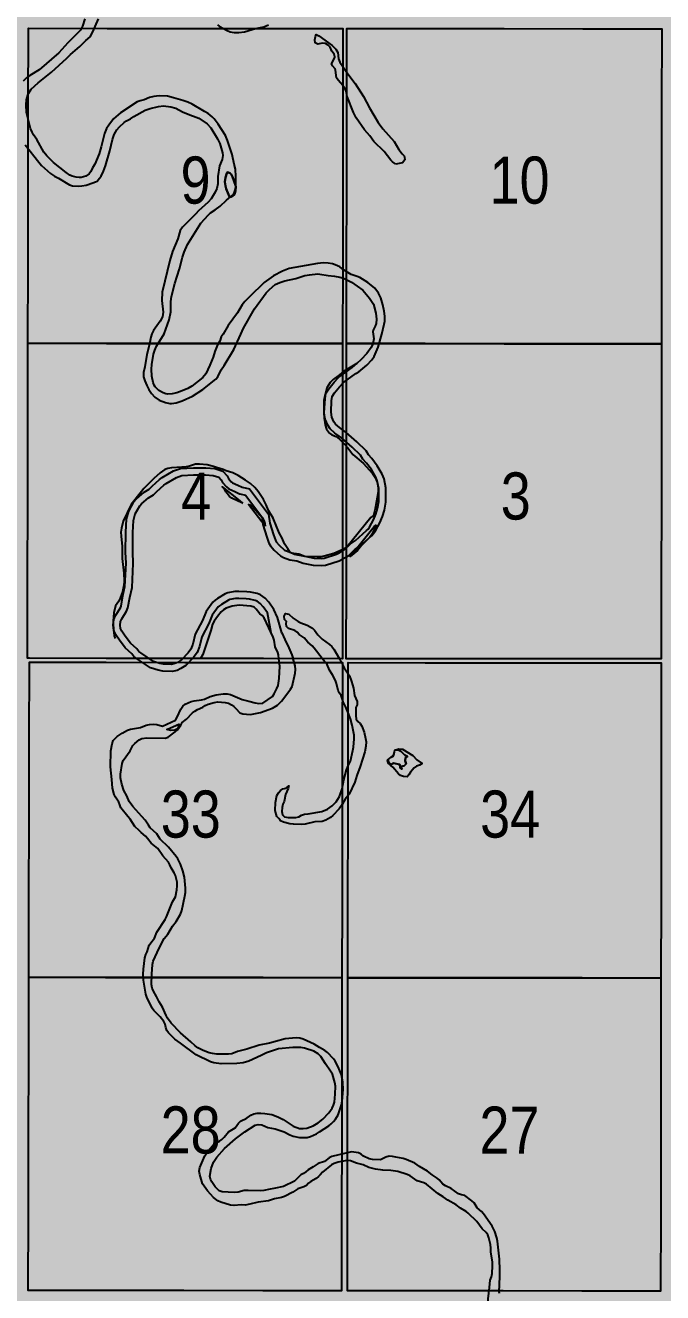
# Model space of a CAD drawing. Extents: x 403018 to 417191, y 6033193 to 6042673.
# Drawn here: x 414467.5 to 414575.9, y 6037482.5 to 6037697.9 of the extents above; entities that cross this region are included whole.
import ezdxf

# ---------------------------------------------------------------- set-up
doc = ezdxf.new("R2010")
doc.units = 0
doc.header["$LTSCALE"] = 5
doc.linetypes.add('DASHED2', pattern=[9.525, 6.35, -3.175])
for name, color, linetype in [('Quarters', 8, 'Continuous'), ('RoadSeg', 57, 'DASHED2'), ('T-WATER', 160, 'Continuous'), ('T-WATER-H', 133, 'Continuous')]:
    doc.layers.add(name, color=color, linetype=linetype)
doc.layers.add('ROUTE-MAP-BACKGROUND-H', color=7, linetype='Continuous', true_color=0xf0ebff)
doc.styles.add('120', font='ARIALN.TTF', dxfattribs={"height": 13})

msp = doc.modelspace()

# ---------------------------------------------------------------- hatches: boundary and pattern name
at = {"layer": 'ROUTE-MAP-BACKGROUND-H'}
h = msp.add_hatch(color=256, dxfattribs=at)
h.dxf.hatch_style = 1
h.paths.add_polyline_path([(412923.423, 6037807.465), (416092.9, 6037807.465), (416092.9, 6035965.758), (412923.423, 6035965.758)])
at = {"layer": 'T-WATER-H'}
h = msp.add_hatch(color=256, dxfattribs=at)
h.dxf.hatch_style = 1
h.paths.add_polyline_path([(414524.978, 6037505.718), (414524.6, 6037506.027), (414524.142, 6037506.278), (414522.915, 6037506.452), (414519.575, 6037505.657), (414519.126, 6037505.404), (414518.313, 6037504.832), (414517.289, 6037504.443), (414516.416, 6037503.927), (414515.548, 6037503.394), (414515.189, 6037503.053), (414514.761, 6037502.769), (414514.297, 6037502.518), (414513.228, 6037501.491), (414511.361, 6037500.573), (414509.722, 6037500.197), (414509.117, 6037500.131), (414508.043, 6037499.854), (414507.436, 6037499.809), (414505.335, 6037499.89), (414504.701, 6037499.865), (414503.634, 6037499.596), (414502.982, 6037499.547), (414500.933, 6037499.632), (414500.425, 6037499.823), (414499.743, 6037500.515), (414499.185, 6037501.328), (414498.964, 6037501.778), (414498.834, 6037502.34), (414499.039, 6037503.598), (414499.446, 6037504.701), (414500.014, 6037505.557), (414501.357, 6037507.02), (414503.205, 6037508.65), (414504.775, 6037509.868), (414506.549, 6037510.976), (414507.082, 6037511.123), (414507.685, 6037511.013), (414508.692, 6037510.6), (414509.92, 6037510.369), (414511.46, 6037509.864), (414512.456, 6037509.338), (414512.988, 6037509.136), (414514.102, 6037508.88), (414514.776, 6037508.858), (414515.396, 6037508.908), (414515.969, 6037509.049), (414516.957, 6037509.523), (414517.475, 6037509.861), (414519.085, 6037510.894), (414519.498, 6037511.218), (414519.884, 6037511.586), (414520.192, 6037511.99), (414520.647, 6037512.74), (414521.239, 6037514.459), (414521.366, 6037515.041), (414521.505, 6037517.018), (414521.435, 6037518.311), (414521.242, 6037519.511), (414520.65, 6037520.871), (414520.159, 6037521.858), (414519.876, 6037522.246), (414518.839, 6037523.35), (414518.42, 6037523.688), (414517.467, 6037524.159), (414516.599, 6037524.724), (414514.708, 6037525.604), (414514.158, 6037525.786), (414513.52, 6037525.805), (414511.669, 6037525.63), (414510.002, 6037525.226), (414508.957, 6037524.904), (414507.246, 6037524.586), (414505.145, 6037523.926), (414503.512, 6037523.518), (414502.569, 6037523.132), (414501.994, 6037523.041), (414499.947, 6037523.07), (414499.281, 6037523.138), (414498.737, 6037523.276), (414497.689, 6037523.664), (414496.782, 6037524.142), (414496.364, 6037524.454), (414495.626, 6037525.149), (414493.846, 6037526.656), (414492.243, 6037528.317), (414491.654, 6037529.143), (414491.386, 6037529.602), (414490.763, 6037531.035), (414490.211, 6037531.921), (414489.762, 6037532.872), (414489.225, 6037533.776), (414489.004, 6037534.282), (414488.918, 6037534.901), (414488.946, 6037536.665), (414489.064, 6037538.276), (414489.197, 6037538.85), (414489.9, 6037540.342), (414490.077, 6037540.86), (414491.087, 6037542.73), (414491.707, 6037543.462), (414492.507, 6037544.805), (414493.136, 6037545.604), (414493.858, 6037546.858), (414494.1, 6037547.492), (414494.586, 6037549.919), (414494.67, 6037550.551), (414494.691, 6037551.24), (414494.538, 6037553.114), (414494.268, 6037554.238), (414493.862, 6037555.362), (414493.405, 6037556.243), (414493.116, 6037556.637), (414491.799, 6037558.232), (414490.381, 6037559.616), (414489.847, 6037560.478), (414488.703, 6037561.549), (414488.374, 6037561.96), (414487.827, 6037562.845), (414487.254, 6037563.456), (414485.711, 6037565.157), (414485.101, 6037565.974), (414484.697, 6037566.963), (414484.234, 6037567.877), (414483.88, 6037568.929), (414483.639, 6037570.003), (414483.651, 6037570.666), (414483.902, 6037572.469), (414484.115, 6037572.984), (414485.267, 6037574.596), (414485.751, 6037575.514), (414486.081, 6037575.878), (414486.804, 6037576.501), (414487.246, 6037576.726), (414488.129, 6037576.813), (414491.239, 6037576.747), (414491.729, 6037576.918), (414492.932, 6037577.849), (414493.317, 6037578.171), (414493.876, 6037578.949), (414494.132, 6037579.401), (414494.888, 6037579.99), (414495.887, 6037581.052), (414496.281, 6037581.356), (414496.714, 6037581.624), (414497.639, 6037582.054), (414498.046, 6037582.335), (414498.528, 6037582.553), (414499.594, 6037582.828), (414500.185, 6037582.925), (414501.44, 6037582.81), (414502.031, 6037582.693), (414502.497, 6037582.437), (414502.891, 6037582.136), (414503.276, 6037581.803), (414503.933, 6037581.081), (414504.427, 6037580.891), (414505.053, 6037580.816), (414505.729, 6037580.796), (414507.434, 6037581.152), (414509.515, 6037581.861), (414510.35, 6037582.376), (414511.029, 6037583.066), (414512.286, 6037584.674), (414512.576, 6037585.085), (414512.817, 6037585.545), (414513.366, 6037587.823), (414513.423, 6037588.446), (414513.365, 6037589.066), (414513.018, 6037590.236), (414512.799, 6037590.906), (414512.298, 6037592.123), (414511.582, 6037593.548), (414511.09, 6037594.661), (414509.242, 6037594.663), (414509.603, 6037593.919), (414509.769, 6037593.419), (414509.959, 6037592.268), (414510.389, 6037591.324), (414510.493, 6037590.908), (414510.579, 6037590.238), (414510.729, 6037588.999), (414510.651, 6037586.918), (414510.464, 6037585.725), (414510.251, 6037585.214), (414509.75, 6037584.271), (414509.474, 6037583.866), (414507.829, 6037582.689), (414507.169, 6037582.663), (414506.545, 6037582.745), (414505.483, 6037583.068), (414504.343, 6037583.336), (414502.357, 6037584.165), (414501.772, 6037584.312), (414501.129, 6037584.3), (414499.917, 6037584.151), (414498.874, 6037583.849), (414497.955, 6037583.401), (414497.4, 6037583.255), (414496.173, 6037583.117), (414495.64, 6037582.972), (414494.656, 6037582.52), (414494.251, 6037582.205), (414493.878, 6037581.682), (414493.29, 6037580.345), (414492.984, 6037579.823), (414490.793, 6037578.813), (414489.822, 6037579.086), (414489.224, 6037579.139), (414488.598, 6037579.082), (414488.032, 6037578.986), (414487.046, 6037578.584), (414485.332, 6037578.298), (414484.84, 6037578.132), (414483.911, 6037577.618), (414483.088, 6037577.063), (414482.74, 6037576.724), (414482.418, 6037576.348), (414482.221, 6037575.818), (414481.997, 6037574.609), (414481.921, 6037571.867), (414482.172, 6037569.742), (414482.3, 6037568.269), (414482.539, 6037567.18), (414482.776, 6037566.716), (414483.328, 6037565.91), (414483.554, 6037565.44), (414483.71, 6037564.923), (414484.875, 6037563.457), (414485.256, 6037563.003), (414486.066, 6037561.748), (414486.792, 6037561.08), (414487.13, 6037560.701), (414487.895, 6037560.085), (414488.243, 6037559.724), (414488.836, 6037558.93), (414489.976, 6037557.994), (414490.849, 6037556.787), (414491.809, 6037555.667), (414492.053, 6037555.225), (414492.25, 6037554.714), (414492.796, 6037553.896), (414493.007, 6037553.417), (414493.255, 6037552.308), (414493.278, 6037551.673), (414493.228, 6037551.01), (414493.017, 6037549.815), (414492.487, 6037548.952), (414491.47, 6037546.378), (414491.225, 6037545.921), (414489.795, 6037543.799), (414489.407, 6037542.785), (414488.783, 6037541.997), (414488.521, 6037541.576), (414488.172, 6037540.448), (414487.941, 6037539.978), (414487.791, 6037539.427), (414487.544, 6037537.524), (414487.496, 6037536.666), (414487.573, 6037535.65), (414487.928, 6037533.225), (414488.092, 6037532.713), (414489.024, 6037530.868), (414489.317, 6037530.468), (414490.399, 6037529.384), (414491.004, 6037528.622), (414491.26, 6037528.165), (414491.342, 6037527.564), (414491.528, 6037527.078), (414491.832, 6037526.686), (414492.907, 6037525.6), (414493.845, 6037524.936), (414496.493, 6037522.938), (414498.965, 6037521.724), (414499.534, 6037521.575), (414500.784, 6037521.41), (414503.401, 6037521.455), (414504.494, 6037521.599), (414505.444, 6037521.848), (414507.584, 6037522.8), (414508.479, 6037523.265), (414510.533, 6037523.942), (414512.927, 6037524.2), (414514.327, 6037524.16), (414514.935, 6037524.092), (414516.505, 6037523.573), (414517.247, 6037523.119), (414517.695, 6037522.639), (414518.483, 6037521.381), (414519.37, 6037520.185), (414519.675, 6037519.628), (414520.084, 6037518.207), (414520.193, 6037517.611), (414520.17, 6037516.233), (414520.065, 6037514.912), (414519.881, 6037514.372), (414519.621, 6037513.882), (414519.076, 6037513.054), (414518.03, 6037511.989), (414517.259, 6037511.36), (414516.404, 6037510.842), (414515.354, 6037510.5), (414514.721, 6037510.429), (414514.065, 6037510.438), (414513.03, 6037510.808), (414511.327, 6037511.924), (414510.402, 6037512.385), (414509.38, 6037512.775), (414508.17, 6037512.976), (414507.535, 6037513.037), (414506.89, 6037513.03), (414506.321, 6037512.889), (414505.812, 6037512.665), (414504.976, 6037512.078), (414504.487, 6037511.886), (414504.055, 6037511.638), (414503.712, 6037511.307), (414503.131, 6037510.546), (414502.009, 6037509.869), (414501.267, 6037508.922), (414500.893, 6037508.56), (414500.495, 6037508.283), (414500.005, 6037508.055), (414499.588, 6037507.785), (414498.589, 6037506.661), (414498.012, 6037505.791), (414497.116, 6037503.787), (414497.024, 6037503.184), (414497.138, 6037502.608), (414497.581, 6037501.035), (414498.46, 6037499.825), (414499.455, 6037498.682), (414500.221, 6037498.095), (414500.708, 6037497.873), (414502.324, 6037497.379), (414502.959, 6037497.299), (414504.155, 6037497.414), (414504.825, 6037497.4), (414505.652, 6037497.551), (414507.053, 6037497.897), (414508.831, 6037498.117), (414509.828, 6037498.485), (414511.012, 6037498.704), (414511.529, 6037498.863), (414512.931, 6037499.606), (414513.777, 6037500.142), (414514.828, 6037500.516), (414515.272, 6037500.752), (414515.593, 6037501.108), (414515.998, 6037501.428), (414516.948, 6037501.894), (414517.329, 6037502.237), (414517.576, 6037502.539), (414518.013, 6037503.009), (414519.54, 6037504.218), (414519.974, 6037504.464), (414520.644, 6037504.717), (414522.122, 6037504.98), (414522.762, 6037504.913), (414523.795, 6037504.527), (414524.904, 6037504.224), (414525.87, 6037503.791), (414527.013, 6037503.485), (414528.27, 6037503.32), (414529.616, 6037503.268), (414530.827, 6037503.102), (414532.398, 6037502.616), (414532.883, 6037502.386), (414533.682, 6037501.784), (414534.124, 6037501.537), (414535.236, 6037501.195), (414535.69, 6037500.934), (414537.629, 6037499.35), (414538.526, 6037498.806), (414539.339, 6037498.211), (414540.711, 6037497.436), (414541.498, 6037496.852), (414542.415, 6037496.316), (414542.782, 6037496.001), (414544.241, 6037494.593), (414545.128, 6037493.383), (414545.863, 6037492.741), (414546.148, 6037492.335), (414546.3, 6037491.826), (414546.555, 6037490.693), (414546.632, 6037490.103), (414546.618, 6037489.435), (414546.91, 6037487.72), (414546.941, 6037487.077), (414546.833, 6037485.796), (414546.723, 6037485.179), (414546.54, 6037484.661), (414546.416, 6037483.401), (414546.165, 6037481.458), (414546.09, 6037479.451), (414545.961, 6037478.875), (414545.578, 6037477.797), (414545.362, 6037477.26), (414544.828, 6037476.345), (414544.236, 6037474.83), (414542.635, 6037472.222), (414544.143, 6037471.952), (414544.373, 6037472.241), (414545.164, 6037473.598), (414545.771, 6037474.461), (414546.787, 6037476.356), (414547.134, 6037477.48), (414547.258, 6037478.07), (414547.293, 6037479.407), (414547.416, 6037479.976), (414547.821, 6037481.667), (414548.124, 6037482.396), (414548.005, 6037482.934), (414548.13, 6037483.401), (414548.13, 6037484.306), (414548.177, 6037484.905), (414548.175, 6037486.92), (414548.125, 6037487.621), (414548.084, 6037488.192), (414547.747, 6037491.282), (414547.645, 6037491.852), (414547.33, 6037492.915), (414546.879, 6037493.826), (414545.397, 6037495.937), (414545.048, 6037496.323), (414544.33, 6037496.953), (414543.781, 6037497.791), (414543.403, 6037498.126), (414542.197, 6037499.012), (414541.627, 6037499.122), (414541.115, 6037499.317), (414539.865, 6037500.207), (414538.921, 6037500.662), (414538.492, 6037500.938), (414537.859, 6037501.673), (414537.501, 6037501.997), (414536.647, 6037502.553), (414535.831, 6037503.168), (414534.521, 6037503.941), (414533.683, 6037504.501), (414532.231, 6037505.169), (414531.721, 6037505.344), (414530.466, 6037505.539), (414529.919, 6037505.683), (414529.312, 6037505.689), (414528.765, 6037505.55), (414527.875, 6037505.117), (414526.521, 6037505.15), (414525.914, 6037505.257)])

# ---------------------------------------------------------------- linework, layer by layer
at = {"layer": 'Quarters'}
for points in [[(414481.274, 6037643.87), (414467.892, 6037643.882), (414467.912, 6037657.268), (414467.931, 6037670.654), (414467.951, 6037684.038), (414467.971, 6037697.421), (414481.345, 6037697.414), (414494.718, 6037697.406), (414508.092, 6037697.399), (414521.466, 6037697.392), (414521.455, 6037684.002), (414521.444, 6037670.612), (414521.433, 6037657.223), (414521.421, 6037643.835), (414508.039, 6037643.846), (414494.657, 6037643.858), (414481.274, 6037643.87)], [(414535.481, 6037643.822), (414522.091, 6037643.834), (414522.102, 6037657.223), (414522.113, 6037670.611), (414522.125, 6037684.001), (414522.136, 6037697.391), (414535.523, 6037697.381), (414548.91, 6037697.371), (414562.299, 6037697.36), (414575.689, 6037697.349), (414575.679, 6037683.958), (414575.669, 6037670.567), (414575.66, 6037657.177), (414575.652, 6037643.786), (414572.089, 6037643.789), (414562.261, 6037643.798), (414548.871, 6037643.81), (414535.481, 6037643.822)], [(414521.387, 6037603.663), (414521.376, 6037590.273), (414507.985, 6037590.293), (414494.595, 6037590.313), (414481.204, 6037590.333), (414468.148, 6037590.353), (414467.813, 6037590.354), (414467.833, 6037603.737), (414467.852, 6037617.12), (414467.872, 6037630.501), (414467.892, 6037643.882), (414481.274, 6037643.87), (414494.657, 6037643.858), (414508.039, 6037643.846), (414521.421, 6037643.835), (414521.41, 6037630.444), (414521.399, 6037617.053), (414521.387, 6037603.663)], [(414522.381, 6037590.272), (414522.046, 6037590.272), (414522.057, 6037603.662), (414522.068, 6037617.052), (414522.079, 6037630.443), (414522.091, 6037643.834), (414535.481, 6037643.822), (414548.871, 6037643.81), (414562.261, 6037643.798), (414572.089, 6037643.789), (414575.652, 6037643.786), (414575.643, 6037630.395), (414575.635, 6037617.004), (414575.627, 6037603.613), (414575.618, 6037590.221), (414562.223, 6037590.233), (414553.114, 6037590.242), (414548.828, 6037590.246), (414535.437, 6037590.259), (414522.381, 6037590.272)], [(414521.32, 6037549.434), (414521.302, 6037536.046), (414507.906, 6037536.066), (414494.51, 6037536.086), (414481.114, 6037536.106), (414468.053, 6037536.125), (414468.076, 6037549.514), (414468.099, 6037562.902), (414468.123, 6037576.293), (414468.147, 6037589.684), (414481.203, 6037589.664), (414494.594, 6037589.644), (414507.985, 6037589.624), (414521.376, 6037589.604), (414521.357, 6037576.213), (414521.338, 6037562.822), (414521.32, 6037549.434)], [(414535.369, 6037536.031), (414522.306, 6037536.045), (414522.324, 6037549.433), (414522.342, 6037562.821), (414522.361, 6037576.212), (414522.38, 6037589.603), (414535.436, 6037589.59), (414548.827, 6037589.576), (414562.223, 6037589.564), (414575.618, 6037589.552), (414575.604, 6037576.16), (414575.59, 6037562.769), (414575.576, 6037549.379), (414575.563, 6037535.99), (414562.165, 6037536.004), (414548.767, 6037536.017), (414535.369, 6037536.031)], [(414481.028, 6037482.887), (414467.962, 6037482.907), (414467.985, 6037495.96), (414468.008, 6037509.349), (414468.03, 6037522.737), (414468.053, 6037536.125), (414481.114, 6037536.106), (414494.51, 6037536.086), (414507.906, 6037536.066), (414521.302, 6037536.046), (414521.283, 6037522.658), (414521.265, 6037509.27), (414521.247, 6037495.881), (414521.243, 6037492.712), (414521.23, 6037482.828), (414507.829, 6037482.848), (414494.429, 6037482.868), (414481.028, 6037482.887)], [(414535.305, 6037482.812), (414522.234, 6037482.827), (414522.252, 6037495.88), (414522.27, 6037509.269), (414522.288, 6037522.657), (414522.306, 6037536.045), (414535.369, 6037536.031), (414548.767, 6037536.017), (414562.165, 6037536.004), (414575.563, 6037535.99), (414575.55, 6037522.601), (414575.536, 6037509.212), (414575.523, 6037495.823), (414575.51, 6037482.769), (414562.11, 6037482.783), (414548.704, 6037482.797), (414535.305, 6037482.812)]]:
    msp.add_lwpolyline(points, close=True, dxfattribs=at)
at = {"layer": 'T-WATER', "linetype": 'Continuous', "flags": 128}
for points in [[(414477.549, 6037699.057), (414477.178, 6037697.792), (414476.829, 6037697.133), (414476.346, 6037696.592), (414474.658, 6037694.974), (414473.128, 6037693.257), (414469.833, 6037690.357), (414468.226, 6037689.389), (414467.662, 6037689.016), (414467.468, 6037688.824), (414467.079, 6037688.441)], [(414511.09, 6037594.661), (414510.333, 6037597.257), (414509.718, 6037598.639), (414508.874, 6037599.853), (414508.224, 6037600.568), (414507.436, 6037601.142), (414506.912, 6037601.338), (414505.75, 6037601.59), (414505.113, 6037601.662), (414503.748, 6037601.71), (414503.07, 6037601.687), (414501.897, 6037601.48), (414501.43, 6037601.282), (414500.162, 6037600.493), (414499.744, 6037600.23), (414499.366, 6037599.883), (414498.194, 6037598.284), (414497.571, 6037596.745), (414496.358, 6037594.434), (414495.94, 6037592.718), (414495.597, 6037591.911), (414495.14, 6037591.243), (414494.015, 6037590.064), (414493.331, 6037589.644), (414492.865, 6037589.427), (414492.326, 6037589.299), (414490.961, 6037589.349), (414490.351, 6037589.464), (414489.268, 6037589.8), (414487.075, 6037591.263), (414486.772, 6037591.513), (414486.402, 6037591.934), (414485.319, 6037592.936), (414484.433, 6037594.119), (414483.88, 6037594.953), (414483.659, 6037595.403), (414483.584, 6037595.988), (414483.661, 6037596.593), (414483.875, 6037597.062), (414484.687, 6037598.379), (414484.893, 6037598.892), (414485.207, 6037600.694), (414485.597, 6037602.397), (414485.782, 6037606.479), (414485.711, 6037608.411), (414485.72, 6037611.734), (414485.827, 6037613.788), (414486.151, 6037614.871), (414486.913, 6037616.237), (414487.235, 6037616.598), (414488.377, 6037617.605), (414489.237, 6037618.128), (414489.823, 6037618.704), (414491.028, 6037619.796), (414491.408, 6037620.078), (414493.142, 6037621.088), (414494.082, 6037621.394), (414496.074, 6037621.528), (414498.116, 6037621.532), (414499.422, 6037621.416), (414500.38, 6037621.109), (414500.773, 6037620.663), (414501.005, 6037620.209), (414501.641, 6037619.458), (414502.044, 6037619.136), (414503.099, 6037618.674), (414503.876, 6037618.323), (414503.964, 6037618.283), (414504.881, 6037618.084), (414507.685, 6037614.382), (414507.833, 6037613.062), (414508.504, 6037610.948), (414508.891, 6037609.932), (414509.137, 6037609.469), (414509.771, 6037608.735), (414510.853, 6037607.742), (414511.377, 6037607.476), (414512.434, 6037607.091), (414513.656, 6037606.901), (414514.686, 6037606.519), (414516.436, 6037606.156), (414517.837, 6037606.112), (414518.507, 6037606.148), (414520.834, 6037606.933), (414521.474, 6037607.272), (414521.504, 6037607.287), (414522.053, 6037607.56), (414522.455, 6037607.834), (414523.536, 6037608.879), (414524.371, 6037609.427), (414526.306, 6037611.166), (414526.675, 6037611.532), (414526.999, 6037611.993), (414527.765, 6037613.377), (414528.188, 6037614.419), (414528.536, 6037615.504), (414528.78, 6037616.906), (414528.792, 6037618.619), (414528.792, 6037619.313), (414528.47, 6037620.849), (414528.125, 6037621.642), (414527.314, 6037623.065), (414526.388, 6037624.287), (414525.835, 6037624.909), (414525.423, 6037625.608), (414523.838, 6037627.12), (414522.005, 6037628.728), (414521.543, 6037629.074), (414520.875, 6037629.556), (414520.224, 6037630.133), (414519.938, 6037630.543), (414519.59, 6037631.345), (414519.507, 6037631.714), (414519.476, 6037632.211), (414519.504, 6037634.076), (414519.663, 6037634.846), (414520.027, 6037635.446), (414520.887, 6037636.484), (414521.558, 6037637.224), (414521.564, 6037637.23), (414523.659, 6037638.75), (414524.18, 6037639.032), (414525.547, 6037640.138), (414526.407, 6037641.096), (414526.814, 6037641.662), (414527.473, 6037643.249), (414528.093, 6037645.409), (414528.515, 6037647.135), (414528.583, 6037647.631), (414528.594, 6037648.519), (414528.506, 6037649.359), (414528.286, 6037650.407), (414527.911, 6037651.62), (414527.549, 6037652.393), (414526.896, 6037653.26), (414525.723, 6037654.224), (414524.342, 6037655.055), (414523.884, 6037655.254), (414522.874, 6037655.579), (414521.593, 6037656.367), (414520.924, 6037656.859), (414520.164, 6037657.223), (414519.688, 6037657.378), (414518.963, 6037657.515), (414518.182, 6037657.534), (414517.146, 6037657.474), (414512.356, 6037656.581), (414511.208, 6037656.126), (414509.666, 6037655.339), (414508.095, 6037654.244), (414505.565, 6037651.789), (414504.803, 6037650.984), (414504.354, 6037650.407), (414503.559, 6037649.044), (414501.974, 6037646.914), (414501.123, 6037645.459), (414500.783, 6037644.956), (414500.508, 6037644.252), (414500.155, 6037643.615), (414499.688, 6037642.495), (414499.379, 6037641.501), (414498.845, 6037640.165), (414498.153, 6037638.671), (414497.671, 6037638.075), (414495.749, 6037636.594), (414495.072, 6037636.203), (414494.112, 6037635.794), (414493.233, 6037635.478), (414492.436, 6037635.288), (414491.685, 6037635.249), (414491.364, 6037635.299), (414490.885, 6037635.447), (414490.169, 6037635.874), (414489.561, 6037636.474), (414489.379, 6037636.755), (414489.206, 6037637.22), (414488.966, 6037638.299), (414488.893, 6037639.503), (414488.968, 6037640.256), (414489.277, 6037642.018), (414489.479, 6037642.731), (414489.791, 6037643.389), (414491.08, 6037645.477), (414491.937, 6037647.886), (414492.182, 6037649.256), (414492.221, 6037650.984), (414492.323, 6037651.84), (414492.89, 6037654.022), (414493.677, 6037656.516), (414494.16, 6037658.519), (414494.446, 6037659.363), (414495.05, 6037660.65), (414497.331, 6037664.288), (414498.58, 6037665.702), (414498.957, 6037666.031), (414499.747, 6037666.554), (414500.575, 6037667.205), (414501.666, 6037668.227), (414502.634, 6037668.984), (414502.89, 6037669.288), (414503.101, 6037669.739), (414503.184, 6037670.084), (414503.242, 6037670.577), (414503.258, 6037672.237), (414503.175, 6037673.47), (414503, 6037674.351), (414502.616, 6037675.965), (414501.828, 6037678.376), (414501.491, 6037679.212), (414500.241, 6037681.111), (414499.584, 6037682.031), (414499.249, 6037682.402), (414498.552, 6037682.967), (414497.909, 6037683.298), (414495.844, 6037684.527), (414495.111, 6037684.86), (414494.217, 6037685.138), (414492.635, 6037685.629), (414491.637, 6037685.869), (414490.222, 6037685.921), (414489.337, 6037685.835), (414488.584, 6037685.636), (414487.677, 6037685.292), (414486.965, 6037685.111), (414486.497, 6037684.931), (414483.637, 6037683.054), (414482.474, 6037682.038), (414481.651, 6037680.964), (414481.269, 6037680.371), (414480.903, 6037679.547), (414480.363, 6037677.294), (414479.99, 6037676.113), (414479.272, 6037674.339), (414478.876, 6037673.731), (414478.582, 6037673.093), (414478.302, 6037672.67), (414477.753, 6037672.281), (414476.931, 6037672.064), (414476.598, 6037672.06), (414476.1, 6037672.105), (414475.423, 6037672.282), (414475.415, 6037672.285), (414475.01, 6037672.463), (414474.398, 6037672.896), (414472.269, 6037674.625), (414471.112, 6037675.723), (414470.62, 6037676.38), (414469.403, 6037678.51), (414468.846, 6037679.311), (414468.61, 6037679.751), (414468.358, 6037680.395), (414467.633, 6037683.099), (414467.603, 6037684.418), (414467.672, 6037685.267), (414467.85, 6037686.044), (414467.972, 6037686.354), (414468.435, 6037687.068), (414469.612, 6037688.135), (414471.929, 6037689.941), (414474.518, 6037692.34), (414475.11, 6037692.995), (414476.698, 6037694.348), (414477.72, 6037695.36), (414478.458, 6037695.999), (414478.92, 6037696.838), (414479.875, 6037699.053)], [(414500.12, 6037698.002), (414500.415, 6037697.81), (414501.809, 6037697.03), (414502.268, 6037696.825), (414502.981, 6037696.724), (414503.794, 6037696.736), (414504.704, 6037696.849), (414506.62, 6037697.37), (414508.038, 6037697.678), (414508.832, 6037698.006)], [(414467.44, 6037677.596), (414469.724, 6037674.656), (414470.224, 6037674.088), (414471.737, 6037672.736), (414472.435, 6037672.291), (414473.105, 6037671.966), (414474.993, 6037670.839), (414475.452, 6037670.649), (414476.538, 6037670.609), (414477.036, 6037670.626), (414477.78, 6037670.778), (414478.927, 6037671.133), (414479.387, 6037671.326), (414479.655, 6037671.465), (414480.046, 6037671.937), (414480.328, 6037672.277), (414480.766, 6037673.156), (414481.113, 6037674.046), (414481.814, 6037676.571), (414482.281, 6037678.53), (414482.583, 6037679.371), (414483.04, 6037680.152), (414483.443, 6037680.693), (414484.252, 6037681.413), (414484.645, 6037681.719), (414485.334, 6037682.031), (414485.902, 6037682.42), (414487.854, 6037683.498), (414488.669, 6037683.803), (414490.112, 6037684.161), (414490.965, 6037684.233), (414492.217, 6037684.082), (414493.039, 6037683.824), (414494.213, 6037683.24)], [(414494.213, 6037683.24), (414495.441, 6037682.726), (414496.519, 6037682.346), (414496.967, 6037682.124), (414498.368, 6037681.189), (414499.017, 6037680.529), (414500.143, 6037678.661), (414500.533, 6037677.823), (414500.789, 6037677.077), (414500.989, 6037676.283), (414501.034, 6037675.787), (414500.929, 6037675.1), (414500.488, 6037674.056), (414500.215, 6037672.242), (414500.174, 6037670.984), (414500.009, 6037670.218), (414499.728, 6037669.562), (414499.047, 6037668.434), (414498.565, 6037667.858), (414496.932, 6037666.427), (414496.464, 6037665.872), (414494.171, 6037663.61), (414493.761, 6037663.069), (414493.392, 6037661.644), (414492.488, 6037659.473), (414492.006, 6037657.93), (414490.746, 6037652.59), (414490.653, 6037651.182), (414490.9, 6037649.162), (414490.771, 6037648.388), (414490.383, 6037647.635), (414489.238, 6037646.03), (414488.98, 6037645.481), (414488.801, 6037644.932), (414488.578, 6037643.732), (414488.097, 6037642.005), (414487.786, 6037639.898), (414487.564, 6037638.918), (414487.573, 6037638.19), (414487.787, 6037637.515), (414488.117, 6037636.722), (414488.456, 6037636.022), (414488.889, 6037635.345), (414489.505, 6037634.719), (414490.217, 6037634.241), (414491.298, 6037633.793), (414492.01, 6037633.637), (414492.29, 6037633.628), (414493.12, 6037633.755), (414494.108, 6037634.099), (414495.882, 6037634.874), (414497.634, 6037636.001), (414499.835, 6037637.803), (414500.17, 6037638.17), (414500.736, 6037639.4), (414501.273, 6037640.131), (414502.891, 6037642.81), (414504.089, 6037645.453), (414504.534, 6037646.453), (414506.426, 6037649.74), (414508.427, 6037652.471), (414508.961, 6037653.041), (414509.97, 6037653.874), (414510.724, 6037654.229), (414511.567, 6037654.528), (414513.487, 6037654.901), (414514.988, 6037655.389), (414515.793, 6037655.519), (414517.193, 6037655.663), (414517.545, 6037655.65), (414518.953, 6037655.403), (414520.02, 6037655.314), (414520.921, 6037655.151), (414521.59, 6037654.938), (414522.931, 6037654.254), (414524.867, 6037652.91), (414525.97, 6037651.569), (414526.656, 6037650.528), (414527.077, 6037648.982), (414527.193, 6037647.985), (414527.117, 6037647.245), (414526.96, 6037646.769), (414526.615, 6037646.092), (414526.572, 6037645.813), (414526.596, 6037645.412), (414526.741, 6037644.643), (414526.554, 6037643.784), (414526.302, 6037643.16), (414525.539, 6037642.159), (414524.589, 6037641.135), (414523.847, 6037640.475)], [(414509.242, 6037594.663), (414508.668, 6037598.047), (414507.933, 6037599.104), (414507.419, 6037599.67), (414506.862, 6037600.075), (414506.573, 6037600.183), (414505.555, 6037600.405), (414505.024, 6037600.465), (414503.747, 6037600.509), (414503.196, 6037600.491), (414502.24, 6037600.322), (414501.984, 6037600.213), (414500.799, 6037599.477), (414500.476, 6037599.273), (414500.264, 6037599.078), (414499.25, 6037597.695), (414498.661, 6037596.24), (414497.489, 6037594.007), (414497.083, 6037592.338), (414496.655, 6037591.332), (414496.076, 6037590.485), (414494.775, 6037589.123), (414493.901, 6037588.586), (414493.261, 6037588.287), (414492.445, 6037588.094), (414490.827, 6037588.153), (414490.061, 6037588.298), (414488.747, 6037588.705), (414486.358, 6037590.298), (414485.934, 6037590.649), (414485.541, 6037591.095), (414484.423, 6037592.13), (414483.452, 6037593.428), (414482.837, 6037594.355), (414482.495, 6037595.053), (414482.374, 6037595.987), (414482.493, 6037596.926), (414482.815, 6037597.629), (414483.612, 6037598.921), (414483.732, 6037599.222), (414484.031, 6037600.931), (414484.403, 6037602.56), (414484.581, 6037606.484), (414484.511, 6037608.39), (414484.52, 6037611.767), (414484.636, 6037613.994), (414485.039, 6037615.34), (414485.929, 6037616.938), (414486.388, 6037617.451), (414487.663, 6037618.576), (414488.495, 6037619.081), (414488.999, 6037619.576), (414490.266, 6037620.726), (414490.747, 6037621.081), (414492.648, 6037622.189), (414493.852, 6037622.581), (414496.033, 6037622.728), (414498.167, 6037622.732), (414499.661, 6037622.6), (414501.062, 6037622.151), (414501.773, 6037621.343), (414502.01, 6037620.879), (414502.482, 6037620.323), (414502.671, 6037620.172), (414503.587, 6037619.77), (414504.342, 6037619.429), (414505.569, 6037619.162), (414508.841, 6037614.843), (414509.012, 6037613.313), (414509.637, 6037611.343), (414509.986, 6037610.429), (414510.133, 6037610.151), (414510.633, 6037609.572), (414511.543, 6037608.738), (414511.856, 6037608.579), (414512.735, 6037608.259), (414513.96, 6037608.068), (414515.018, 6037607.676), (414516.578, 6037607.352), (414517.823, 6037607.313), (414518.278, 6037607.337), (414520.358, 6037608.039), (414520.926, 6037608.34), (414520.97, 6037608.362), (414521.445, 6037608.598), (414521.694, 6037608.768), (414522.783, 6037609.821), (414523.637, 6037610.38), (414525.482, 6037612.039), (414525.755, 6037612.309), (414525.98, 6037612.631), (414526.681, 6037613.895), (414527.059, 6037614.828), (414527.368, 6037615.791), (414527.581, 6037617.015), (414527.592, 6037618.623), (414527.592, 6037619.189), (414527.321, 6037620.483), (414527.05, 6037621.104), (414526.311, 6037622.403), (414525.46, 6037623.525), (414524.861, 6037624.2), (414524.474, 6037624.855), (414523.028, 6037626.234), (414521.248, 6037627.796), (414520.832, 6037628.107), (414520.124, 6037628.618), (414519.321, 6037629.329), (414518.885, 6037629.955), (414518.444, 6037630.972), (414518.316, 6037631.544), (414518.275, 6037632.183), (414518.306, 6037634.207), (414518.53, 6037635.292), (414519.047, 6037636.144), (414519.98, 6037637.271), (414520.669, 6037638.03), (414520.758, 6037638.128), (414523.018, 6037639.768), (414523.847, 6037640.475)], [(414523.847, 6037640.475), (414521.561, 6037639.088), (414520.891, 6037638.55), (414519.809, 6037637.724), (414519.311, 6037637.237), (414518.755, 6037636.327), (414518.496, 6037635.426), (414518.379, 6037634.438), (414518.234, 6037632.118), (414518.278, 6037631.173), (414518.46, 6037630.021), (414518.701, 6037629.295), (414519.209, 6037628.617), (414519.598, 6037628.304), (414520.329, 6037628.018), (414520.871, 6037627.602), (414521.539, 6037626.936), (414521.549, 6037626.927), (414522.33, 6037626.108), (414523.154, 6037624.984), (414524.904, 6037623.518), (414526.504, 6037621.779), (414526.946, 6037621.054), (414527.283, 6037620.279), (414527.483, 6037619.354), (414527.49, 6037618.622), (414526.913, 6037615.44), (414526.646, 6037614.626), (414526.236, 6037614.296), (414522.128, 6037609.243), (414521.507, 6037608.838), (414521.481, 6037608.822), (414520.837, 6037608.525), (414519.901, 6037608.171), (414518.3, 6037607.684), (414517.718, 6037607.589), (414517.083, 6037607.561), (414514.983, 6037607.656), (414513.231, 6037607.967), (414512.759, 6037608.191), (414512.392, 6037608.518), (414512.076, 6037608.933), (414511.546, 6037609.8), (414511.145, 6037610.778), (414510.655, 6037611.654), (414509.598, 6037614.156), (414508.834, 6037615.445), (414508.425, 6037616.418), (414507.937, 6037617.345), (414507.075, 6037618.665), (414506.48, 6037619.349), (414505.727, 6037620.033), (414504.909, 6037620.622), (414503.643, 6037621.392), (414502.721, 6037621.847), (414501.616, 6037622.189), (414501.114, 6037622.424), (414499.995, 6037622.753), (414499.486, 6037622.967), (414498.393, 6037623.247), (414497.068, 6037623.355), (414496.422, 6037623.312), (414495.369, 6037623.006), (414494.785, 6037622.89), (414494.085, 6037622.845), (414492.321, 6037622.697), (414491.716, 6037622.604), (414491.208, 6037622.442), (414490.406, 6037621.891), (414489.318, 6037620.919), (414487.608, 6037619.207), (414487.221, 6037618.709), (414485.469, 6037616.486), (414484.087, 6037613.63), (414483.783, 6037612.474), (414483.717, 6037611.784), (414483.736, 6037611.127), (414483.946, 6037609.335), (414483.915, 6037607.295), (414484.191, 6037604.782), (414484.238, 6037603.452), (414484.212, 6037602.79), (414483.963, 6037601.618), (414483.583, 6037600.537), (414483.373, 6037600.068), (414482.774, 6037599.232), (414482.511, 6037598.065), (414482.413, 6037596.679), (414482.42, 6037596.021), (414482.546, 6037594.163), (414482.748, 6037593.688)], [(414510.579, 6037590.238), (414510.497, 6037590.908), (414510.394, 6037591.324), (414509.969, 6037592.271), (414509.784, 6037593.423), (414509.621, 6037593.924), (414508.049, 6037597.204), (414507.745, 6037597.586), (414507.355, 6037597.917), (414506.726, 6037598.699), (414506.347, 6037599.023), (414505.806, 6037599.208), (414503.832, 6037599.364), (414502.615, 6037599.2), (414501.592, 6037598.84), (414501.139, 6037598.597), (414500.772, 6037598.25), (414500.112, 6037597.47), (414499.544, 6037596.633), (414499.314, 6037596.161), (414499.022, 6037595.055), (414497.649, 6037590.977), (414497.228, 6037590.31)], [(414510.579, 6037590.238), (414510.493, 6037590.908), (414510.389, 6037591.324), (414509.959, 6037592.268), (414509.769, 6037593.419), (414509.603, 6037593.919), (414509.242, 6037594.663)], [(414511.09, 6037594.661), (414511.582, 6037593.548), (414512.298, 6037592.123), (414512.799, 6037590.906), (414513.018, 6037590.236)], [(414495.64, 6037582.972), (414496.173, 6037583.117), (414497.4, 6037583.255), (414497.955, 6037583.401), (414498.874, 6037583.849), (414499.917, 6037584.151), (414501.129, 6037584.3), (414501.772, 6037584.312), (414502.357, 6037584.165), (414504.343, 6037583.336), (414505.483, 6037583.068), (414506.545, 6037582.745), (414507.169, 6037582.663), (414507.829, 6037582.689), (414509.474, 6037583.866), (414509.75, 6037584.271), (414510.251, 6037585.214), (414510.464, 6037585.725), (414510.651, 6037586.918), (414510.729, 6037588.999), (414510.579, 6037590.238)], [(414504.427, 6037580.891), (414505.053, 6037580.816), (414505.729, 6037580.796), (414507.434, 6037581.152), (414509.515, 6037581.861), (414510.35, 6037582.376), (414511.029, 6037583.066), (414512.286, 6037584.674), (414512.576, 6037585.085), (414512.817, 6037585.545), (414513.366, 6037587.823), (414513.423, 6037588.446), (414513.365, 6037589.066), (414513.018, 6037590.236)], [(414484.875, 6037563.457), (414483.71, 6037564.923), (414483.554, 6037565.44), (414483.328, 6037565.91), (414482.776, 6037566.716), (414482.539, 6037567.18), (414482.3, 6037568.269), (414482.172, 6037569.742), (414481.921, 6037571.867), (414481.997, 6037574.609), (414482.221, 6037575.818), (414482.418, 6037576.348), (414482.74, 6037576.724), (414483.088, 6037577.063), (414483.911, 6037577.618), (414484.84, 6037578.132), (414485.332, 6037578.298), (414487.046, 6037578.584), (414488.032, 6037578.986), (414488.598, 6037579.082), (414489.224, 6037579.139), (414489.822, 6037579.086), (414490.793, 6037578.813), (414492.984, 6037579.823), (414493.29, 6037580.345), (414493.878, 6037581.682)], [(414493.876, 6037578.949), (414494.132, 6037579.401), (414494.888, 6037579.99), (414495.887, 6037581.052), (414496.281, 6037581.356), (414496.714, 6037581.624), (414497.639, 6037582.054), (414498.046, 6037582.335), (414498.528, 6037582.553), (414499.594, 6037582.828), (414500.185, 6037582.925), (414501.44, 6037582.81), (414502.031, 6037582.693), (414502.497, 6037582.437), (414502.891, 6037582.136), (414503.276, 6037581.803), (414503.933, 6037581.081), (414504.427, 6037580.891)], [(414493.878, 6037581.682), (414494.251, 6037582.205), (414494.656, 6037582.52), (414495.64, 6037582.972)], [(414487.254, 6037563.456), (414485.711, 6037565.157), (414485.101, 6037565.974), (414484.697, 6037566.963), (414484.234, 6037567.877), (414483.88, 6037568.929), (414483.639, 6037570.003), (414483.651, 6037570.666), (414483.902, 6037572.469), (414484.115, 6037572.984), (414485.267, 6037574.596), (414485.751, 6037575.514), (414486.081, 6037575.878), (414486.804, 6037576.501), (414487.246, 6037576.726), (414488.129, 6037576.813), (414491.239, 6037576.747), (414491.729, 6037576.918), (414492.932, 6037577.849), (414493.317, 6037578.171), (414493.876, 6037578.949)], [(414487.496, 6037536.666), (414487.544, 6037537.524), (414487.791, 6037539.427), (414487.941, 6037539.978), (414488.172, 6037540.448), (414488.521, 6037541.576), (414488.783, 6037541.997), (414489.407, 6037542.785), (414489.795, 6037543.799), (414491.225, 6037545.921), (414491.47, 6037546.378), (414492.487, 6037548.952), (414493.017, 6037549.815), (414493.228, 6037551.01), (414493.278, 6037551.673), (414493.255, 6037552.308), (414493.007, 6037553.417), (414492.796, 6037553.896), (414492.25, 6037554.714), (414492.053, 6037555.225), (414491.809, 6037555.667), (414490.849, 6037556.787), (414489.976, 6037557.994), (414488.836, 6037558.93), (414488.243, 6037559.724), (414487.895, 6037560.085), (414487.13, 6037560.701), (414486.792, 6037561.08), (414486.066, 6037561.748), (414485.256, 6037563.003), (414484.875, 6037563.457)], [(414493.862, 6037555.362), (414493.405, 6037556.243), (414493.116, 6037556.637), (414491.799, 6037558.232), (414490.381, 6037559.616), (414489.847, 6037560.478), (414488.703, 6037561.549), (414488.374, 6037561.96), (414487.827, 6037562.845), (414487.254, 6037563.456)], [(414493.858, 6037546.858), (414494.1, 6037547.492), (414494.586, 6037549.919), (414494.67, 6037550.551), (414494.691, 6037551.24), (414494.538, 6037553.114), (414494.268, 6037554.238), (414493.862, 6037555.362)], [(414488.946, 6037536.665), (414489.064, 6037538.276), (414489.197, 6037538.85), (414489.9, 6037540.342), (414490.077, 6037540.86), (414491.087, 6037542.73), (414491.707, 6037543.462), (414492.507, 6037544.805), (414493.136, 6037545.604), (414493.858, 6037546.858)], [(414493.845, 6037524.936), (414492.907, 6037525.6), (414491.832, 6037526.686), (414491.528, 6037527.078), (414491.342, 6037527.564), (414491.26, 6037528.165), (414491.004, 6037528.622), (414490.399, 6037529.384), (414489.317, 6037530.468), (414489.024, 6037530.868), (414488.092, 6037532.713), (414487.928, 6037533.225), (414487.573, 6037535.65), (414487.496, 6037536.666)], [(414493.846, 6037526.656), (414492.243, 6037528.317), (414491.654, 6037529.143), (414491.386, 6037529.602), (414490.763, 6037531.035), (414490.211, 6037531.921), (414489.762, 6037532.872), (414489.225, 6037533.776), (414489.004, 6037534.282), (414488.918, 6037534.901), (414488.946, 6037536.665)], [(414519.675, 6037519.628), (414519.37, 6037520.185), (414518.483, 6037521.381), (414517.695, 6037522.639), (414517.247, 6037523.119), (414516.505, 6037523.573), (414514.935, 6037524.092), (414514.327, 6037524.16), (414512.927, 6037524.2), (414510.533, 6037523.942), (414508.479, 6037523.265), (414507.584, 6037522.8), (414505.444, 6037521.848), (414504.494, 6037521.599), (414503.401, 6037521.455), (414500.784, 6037521.41), (414499.534, 6037521.575), (414498.965, 6037521.724), (414496.493, 6037522.938), (414493.845, 6037524.936)], [(414514.708, 6037525.604), (414514.158, 6037525.786), (414513.52, 6037525.805), (414511.669, 6037525.63), (414510.002, 6037525.226), (414508.957, 6037524.904), (414507.246, 6037524.586), (414505.145, 6037523.926), (414503.512, 6037523.518), (414502.569, 6037523.132), (414501.994, 6037523.041), (414499.947, 6037523.07), (414499.281, 6037523.138), (414498.737, 6037523.276), (414497.689, 6037523.664), (414496.782, 6037524.142), (414496.364, 6037524.454), (414495.626, 6037525.149), (414493.846, 6037526.656)], [(414520.65, 6037520.871), (414520.159, 6037521.858), (414519.876, 6037522.246), (414518.839, 6037523.35), (414518.42, 6037523.688), (414517.467, 6037524.159), (414516.599, 6037524.724), (414514.708, 6037525.604)], [(414520.647, 6037512.74), (414521.239, 6037514.459), (414521.366, 6037515.041), (414521.505, 6037517.018), (414521.435, 6037518.311), (414521.242, 6037519.511), (414520.65, 6037520.871)], [(414502.009, 6037509.869), (414503.131, 6037510.546), (414503.712, 6037511.307), (414504.055, 6037511.638), (414504.487, 6037511.886), (414504.976, 6037512.078), (414505.812, 6037512.665), (414506.321, 6037512.889), (414506.89, 6037513.03), (414507.535, 6037513.037), (414508.17, 6037512.976), (414509.38, 6037512.775), (414510.402, 6037512.385), (414511.327, 6037511.924), (414513.03, 6037510.808), (414514.065, 6037510.438), (414514.721, 6037510.429), (414515.354, 6037510.5), (414516.404, 6037510.842), (414517.259, 6037511.36), (414518.03, 6037511.989), (414519.076, 6037513.054), (414519.621, 6037513.882), (414519.881, 6037514.372), (414520.065, 6037514.912), (414520.17, 6037516.233), (414520.193, 6037517.611), (414520.084, 6037518.207), (414519.675, 6037519.628)], [(414517.475, 6037509.861), (414519.085, 6037510.894), (414519.498, 6037511.218), (414519.884, 6037511.586), (414520.192, 6037511.99), (414520.647, 6037512.74)], [(414520.644, 6037504.717), (414519.974, 6037504.464), (414519.54, 6037504.218), (414518.013, 6037503.009), (414517.576, 6037502.539), (414517.329, 6037502.237), (414516.948, 6037501.894), (414515.998, 6037501.428), (414515.593, 6037501.108), (414515.272, 6037500.752), (414514.828, 6037500.516), (414513.777, 6037500.142), (414512.931, 6037499.606), (414511.529, 6037498.863), (414511.012, 6037498.704), (414509.828, 6037498.485), (414508.831, 6037498.117), (414507.053, 6037497.897), (414505.652, 6037497.551), (414504.825, 6037497.4), (414504.155, 6037497.414), (414502.959, 6037497.299), (414502.324, 6037497.379), (414500.708, 6037497.873), (414500.221, 6037498.095), (414499.455, 6037498.682), (414498.46, 6037499.825), (414497.581, 6037501.035), (414497.138, 6037502.608), (414497.024, 6037503.184), (414497.116, 6037503.787), (414498.012, 6037505.791), (414498.589, 6037506.661), (414499.588, 6037507.785), (414500.005, 6037508.055), (414500.495, 6037508.283), (414500.893, 6037508.56), (414501.267, 6037508.922), (414502.009, 6037509.869)], [(414519.575, 6037505.657), (414519.126, 6037505.404), (414518.313, 6037504.832), (414517.289, 6037504.443), (414516.416, 6037503.927), (414515.548, 6037503.394), (414515.189, 6037503.053), (414514.761, 6037502.769), (414514.297, 6037502.518), (414513.228, 6037501.491), (414511.361, 6037500.573), (414509.722, 6037500.197), (414509.117, 6037500.131), (414508.043, 6037499.854), (414507.436, 6037499.809), (414505.335, 6037499.89), (414504.701, 6037499.865), (414503.634, 6037499.596), (414502.982, 6037499.547), (414500.933, 6037499.632), (414500.425, 6037499.823), (414499.743, 6037500.515), (414499.185, 6037501.328), (414498.964, 6037501.778), (414498.834, 6037502.34), (414499.039, 6037503.598), (414499.446, 6037504.701), (414500.014, 6037505.557), (414501.357, 6037507.02), (414503.205, 6037508.65), (414504.775, 6037509.868)], [(414504.775, 6037509.868), (414506.549, 6037510.976), (414507.082, 6037511.123), (414507.685, 6037511.013), (414508.692, 6037510.6), (414509.92, 6037510.369), (414511.46, 6037509.864), (414512.456, 6037509.338), (414512.988, 6037509.136), (414514.102, 6037508.88), (414514.776, 6037508.858), (414515.396, 6037508.908), (414515.969, 6037509.049), (414516.957, 6037509.523), (414517.475, 6037509.861)], [(414543.403, 6037498.126), (414542.197, 6037499.012), (414541.627, 6037499.122), (414541.115, 6037499.317), (414539.865, 6037500.207), (414538.921, 6037500.662), (414538.492, 6037500.938), (414537.859, 6037501.673), (414537.501, 6037501.997), (414536.647, 6037502.553), (414535.831, 6037503.168), (414534.521, 6037503.941), (414533.683, 6037504.501), (414532.231, 6037505.169), (414531.721, 6037505.344), (414530.466, 6037505.539), (414529.919, 6037505.683), (414529.312, 6037505.689), (414528.765, 6037505.55), (414527.875, 6037505.117), (414526.521, 6037505.15), (414525.914, 6037505.257), (414524.978, 6037505.718), (414524.6, 6037506.027), (414524.142, 6037506.278), (414522.915, 6037506.452), (414519.575, 6037505.657)], [(414544.241, 6037494.593), (414542.782, 6037496.001), (414542.415, 6037496.316), (414541.498, 6037496.852), (414540.711, 6037497.436), (414539.339, 6037498.211), (414538.526, 6037498.806), (414537.629, 6037499.35), (414535.69, 6037500.934), (414535.236, 6037501.195), (414534.124, 6037501.537), (414533.682, 6037501.784), (414532.883, 6037502.386), (414532.398, 6037502.616), (414530.827, 6037503.102), (414529.616, 6037503.268), (414528.27, 6037503.32), (414527.013, 6037503.485), (414525.87, 6037503.791), (414524.904, 6037504.224), (414523.795, 6037504.527), (414522.762, 6037504.913), (414522.122, 6037504.98), (414520.644, 6037504.717)], [(414548.125, 6037487.621), (414548.084, 6037488.192), (414547.747, 6037491.282), (414547.645, 6037491.852), (414547.33, 6037492.915), (414546.879, 6037493.826), (414545.397, 6037495.937), (414545.048, 6037496.323), (414544.33, 6037496.953), (414543.781, 6037497.791), (414543.403, 6037498.126)], [(414546.416, 6037483.401), (414546.54, 6037484.661), (414546.723, 6037485.179), (414546.833, 6037485.796), (414546.941, 6037487.077), (414546.91, 6037487.72), (414546.618, 6037489.435), (414546.632, 6037490.103), (414546.555, 6037490.693), (414546.3, 6037491.826), (414546.148, 6037492.335), (414545.863, 6037492.741), (414545.128, 6037493.383), (414544.241, 6037494.593)], [(414548.13, 6037483.401), (414548.13, 6037484.306), (414548.177, 6037484.905), (414548.175, 6037486.92), (414548.125, 6037487.621)], [(414527.085, 6037455.61), (414527.165, 6037457.505), (414527.243, 6037458.163), (414528.022, 6037460.155), (414528.618, 6037461.43), (414528.959, 6037462.067), (414529.798, 6037462.572), (414530.576, 6037463.231), (414533.488, 6037465.153), (414534.846, 6037466.012), (414536.054, 6037466.923), (414537.466, 6037467.569), (414539.948, 6037469.271), (414542.097, 6037471.346), (414544.236, 6037474.83), (414544.828, 6037476.345), (414545.362, 6037477.26), (414545.578, 6037477.797), (414545.961, 6037478.875), (414546.09, 6037479.451), (414546.165, 6037481.458), (414546.416, 6037483.401)], [(414548.124, 6037482.396), (414548.005, 6037482.934), (414548.13, 6037483.401)]]:
    msp.add_lwpolyline(points, dxfattribs=at)
at = {"layer": 'T-WATER'}
for points in [[(414530.485, 6037674.309), (414530.29, 6037674.423), (414529.901, 6037674.73), (414529.637, 6037675.027), (414528.48, 6037676.459), (414526.754, 6037678.164), (414526.04, 6037679.174), (414525.132, 6037680.171), (414523.714, 6037682.231), (414523.284, 6037683.132), (414522.213, 6037685.829), (414522.125, 6037686.18), (414522.03, 6037686.736), (414521.818, 6037687.187), (414521.458, 6037687.725), (414520.688, 6037688.6), (414520.398, 6037689.027), (414520.23, 6037690.313), (414520.137, 6037690.534), (414519.713, 6037691.021), (414519.515, 6037691.373), (414520.079, 6037692.453), (414520.094, 6037692.555), (414519.957, 6037693.034), (414519.578, 6037693.54), (414519.315, 6037694.211), (414518.98, 6037694.582), (414518.531, 6037694.859), (414517.948, 6037694.875), (414517.223, 6037694.726), (414516.777, 6037694.964), (414516.703, 6037695.487), (414516.804, 6037696.044), (414516.943, 6037696.381), (414517.36, 6037696.144), (414519.661, 6037694.489), (414520.284, 6037693.886), (414520.581, 6037693.319), (414520.692, 6037692.228), (414520.945, 6037691.663), (414521.461, 6037690.959), (414522.129, 6037689.896), (414523.564, 6037688.054), (414524.987, 6037685.842), (414525.999, 6037683.921), (414527.454, 6037681.417), (414528.263, 6037680.35), (414530.175, 6037678.161), (414531.002, 6037676.83), (414531.524, 6037676.107), (414531.864, 6037675.725), (414531.966, 6037675.534), (414532.015, 6037675.091), (414531.632, 6037674.53), (414530.485, 6037674.309)], [(414502.158, 6037668.757), (414502.546, 6037668.803), (414502.947, 6037669.121), (414503.059, 6037669.298), (414503.195, 6037669.792), (414503.264, 6037670.472), (414503.211, 6037670.76), (414502.701, 6037672.184), (414502.468, 6037672.618), (414502.285, 6037672.798), (414501.846, 6037672.974), (414501.713, 6037672.814), (414501.523, 6037672.072), (414501.412, 6037671.32), (414501.482, 6037670.62), (414501.607, 6037670.136), (414502.158, 6037668.757)], [(414502.158, 6037668.757), (414501.607, 6037670.136), (414501.482, 6037670.62), (414501.412, 6037671.32), (414501.523, 6037672.072), (414501.713, 6037672.814), (414501.846, 6037672.974), (414502.285, 6037672.798), (414502.468, 6037672.618), (414502.701, 6037672.184), (414503.211, 6037670.76), (414503.264, 6037670.472), (414503.195, 6037669.792), (414503.059, 6037669.298), (414502.947, 6037669.121), (414502.546, 6037668.803), (414502.158, 6037668.757)], [(414504.424, 6037616.725), (414503.647, 6037617.075), (414502.592, 6037617.536), (414502.189, 6037617.858), (414501.552, 6037618.607), (414501.319, 6037619.061), (414500.926, 6037619.507), (414503.915, 6037617.13), (414504.341, 6037616.791), (414504.424, 6037616.725)], [(414508.236, 6037612.788), (414505.429, 6037616.487), (414505.659, 6037616.424), (414505.973, 6037616.207), (414506.087, 6037616.128), (414506.243, 6037615.954), (414507.753, 6037614.265), (414508.007, 6037613.778), (414508.164, 6037613.277), (414508.236, 6037612.788)], [(414527.192, 6037613.05), (414526.365, 6037611.359), (414526.064, 6037610.909), (414524.609, 6037609.508), (414523.959, 6037608.679), (414522.68, 6037607.665), (414526.783, 6037612.72), (414527.192, 6037613.05)], [(414514.416, 6037562.099), (414513.052, 6037562.127), (414512.449, 6037562.218), (414511.35, 6037562.501), (414510.867, 6037562.709), (414510.772, 6037562.839), (414510.584, 6037563.097), (414510.231, 6037563.422), (414509.957, 6037564.494), (414510.028, 6037565.835), (414510.243, 6037567.04), (414510.512, 6037567.481), (414510.84, 6037567.844), (414511.27, 6037568.14), (414511.818, 6037568.249), (414512.283, 6037568.652), (414512.175, 6037568.217), (414511.906, 6037567.726), (414511.732, 6037567.176), (414511.496, 6037565.996), (414511.223, 6037565.559), (414511.119, 6037564.963), (414511.092, 6037564.29), (414511.206, 6037563.736), (414511.544, 6037563.384), (414512.14, 6037563.254), (414513.474, 6037563.263), (414513.998, 6037563.413), (414514.434, 6037563.663), (414514.956, 6037563.819), (414515.556, 6037563.875), (414517.88, 6037564.291), (414518.822, 6037564.687), (414519.659, 6037565.251), (414520.328, 6037565.952), (414520.629, 6037566.376), (414520.869, 6037566.846), (414521.345, 6037568.128), (414521.633, 6037569.708), (414522.103, 6037571.365), (414522.355, 6037572.051), (414522.736, 6037572.88), (414523.174, 6037574.65), (414523.294, 6037575.25), (414523.366, 6037576.626), (414523.367, 6037577.282), (414523.034, 6037578.992), (414522.762, 6037580.051), (414522.368, 6037581.098), (414521.989, 6037582.04), (414521.503, 6037582.954), (414521.367, 6037583.496), (414521.175, 6037584.024), (414520.886, 6037584.415), (414520.666, 6037584.881), (414520.396, 6037586.074), (414520.193, 6037586.57), (414519.721, 6037587.526), (414519.162, 6037588.327), (414518.772, 6037589.296), (414518.522, 6037589.608), (414518.394, 6037589.757), (414517.946, 6037590.279), (414516.581, 6037592.075), (414516.235, 6037592.435), (414515.482, 6037593.066), (414514.853, 6037593.844), (414514.031, 6037594.393), (414513.685, 6037594.763), (414513.267, 6037595.063), (414512.223, 6037595.423), (414511.86, 6037595.741), (414511.79, 6037596.28), (414511.889, 6037596.618), (414511.552, 6037596.952), (414511.475, 6037597.491), (414511.691, 6037597.965), (414512.251, 6037597.855), (414513.012, 6037597.163), (414513.831, 6037596.587), (414514.305, 6037596.357), (414515.374, 6037595.973), (414516.273, 6037595.452), (414516.646, 6037595.138), (414517.218, 6037594.342), (414517.589, 6037593.947), (414517.961, 6037593.613), (414519.21, 6037592.678), (414519.581, 6037592.328), (414519.913, 6037591.913), (414520.863, 6037590.274), (414521.135, 6037589.776), (414521.23, 6037589.604), (414521.375, 6037589.312), (414521.709, 6037588.699), (414522.378, 6037587.703), (414522.582, 6037587.373), (414522.948, 6037586.402), (414523.252, 6037585.268), (414523.468, 6037584.034), (414523.897, 6037582.998), (414523.904, 6037582.435), (414523.692, 6037581.948), (414523.641, 6037580.603), (414523.731, 6037580.018), (414524.031, 6037579.592), (414524.384, 6037579.23), (414524.678, 6037578.786), (414525.059, 6037577.809), (414525.329, 6037576.702), (414525.426, 6037576.124), (414525.375, 6037575.426), (414525.172, 6037574.464), (414524.426, 6037571.969), (414523.819, 6037570.413), (414523.506, 6037569.257), (414522.518, 6037567.236), (414522.348, 6037567.01), (414521.878, 6037566.408), (414521.341, 6037565.514), (414520.821, 6037564.729), (414519.736, 6037563.62), (414519.359, 6037563.297), (414518.57, 6037562.826), (414517.943, 6037562.604), (414516.718, 6037562.516), (414515.045, 6037562.13), (414514.416, 6037562.099)], [(414493.685, 6037579.226), (414493.318, 6037578.352), (414492.864, 6037578.113), (414492.213, 6037578.083), (414491.494, 6037578.219), (414493.685, 6037579.226)], [(414530.312, 6037574.701), (414530.978, 6037574.961), (414531.614, 6037574.907), (414533.368, 6037573.828), (414534.044, 6037573.091), (414534.939, 6037572.471), (414534.48, 6037572.194), (414533.988, 6037572.016), (414533.601, 6037571.711), (414532.957, 6037570.995), (414532.702, 6037570.551), (414532.378, 6037570.198), (414531.777, 6037570.222), (414531.293, 6037570.421), (414530.903, 6037570.714), (414529.956, 6037571.824), (414529.656, 6037572.063), (414529.587, 6037572.13), (414529.447, 6037572.265), (414529.387, 6037572.328), (414529.246, 6037572.478), (414529.172, 6037572.65), (414529.046, 6037572.941), (414529.127, 6037573.066), (414529.304, 6037572.584), (414529.664, 6037572.273), (414530.077, 6037572.527), (414531.127, 6037572.28), (414531.208, 6037571.75), (414531.215, 6037571.705), (414531.486, 6037571.488), (414531.392, 6037571.763), (414531.328, 6037571.951), (414531.868, 6037572.085), (414532.206, 6037572.42), (414532.081, 6037572.93), (414532.133, 6037573.412), (414532.445, 6037573.634), (414531.976, 6037573.848), (414531.305, 6037574.539), (414530.842, 6037574.76), (414530.312, 6037574.701)], [(414530.122, 6037573.993), (414530.234, 6037574.41), (414530.312, 6037574.701), (414530.842, 6037574.76), (414531.305, 6037574.539), (414531.976, 6037573.848), (414532.445, 6037573.634), (414532.133, 6037573.412), (414532.081, 6037572.93), (414532.206, 6037572.42), (414531.868, 6037572.085), (414531.328, 6037571.951), (414531.392, 6037571.763), (414531.486, 6037571.488), (414531.215, 6037571.705), (414531.208, 6037571.75), (414531.127, 6037572.28), (414530.077, 6037572.527), (414529.664, 6037572.273), (414529.304, 6037572.584), (414529.127, 6037573.066), (414529.674, 6037573.534), (414529.933, 6037573.671), (414530.122, 6037573.993)], [(414530.122, 6037573.993), (414529.933, 6037573.671), (414529.674, 6037573.534), (414530.122, 6037573.993)]]:
    msp.add_lwpolyline(points, close=True, dxfattribs=at)

# ---------------------------------------------------------------- texts
at = {"layer": 'RoadSeg', "style": '120'}
for s, height, p in [('9', 8.004, (414493.857, 6037667.628)), ('10', 8.0041, (414546.422, 6037667.62)), ('4', 8.004, (414493.952, 6037613.908)), ('3', 8.004, (414548.317, 6037613.927)), ('33', 8.0041, (414490.498, 6037559.861)), ('34', 8.0041, (414544.816, 6037559.861)), ('28', 8.0041, (414490.468, 6037506.168)), ('27', 8.0041, (414544.699, 6037506.133))]:
    msp.add_text(s, height=height, dxfattribs=at).set_placement(p)
msp.add_text('65-21-5', height=39.983, rotation=359.95761, dxfattribs=at).set_placement((414420.944, 6037601.247))

doc.saveas('drawing.dxf')
